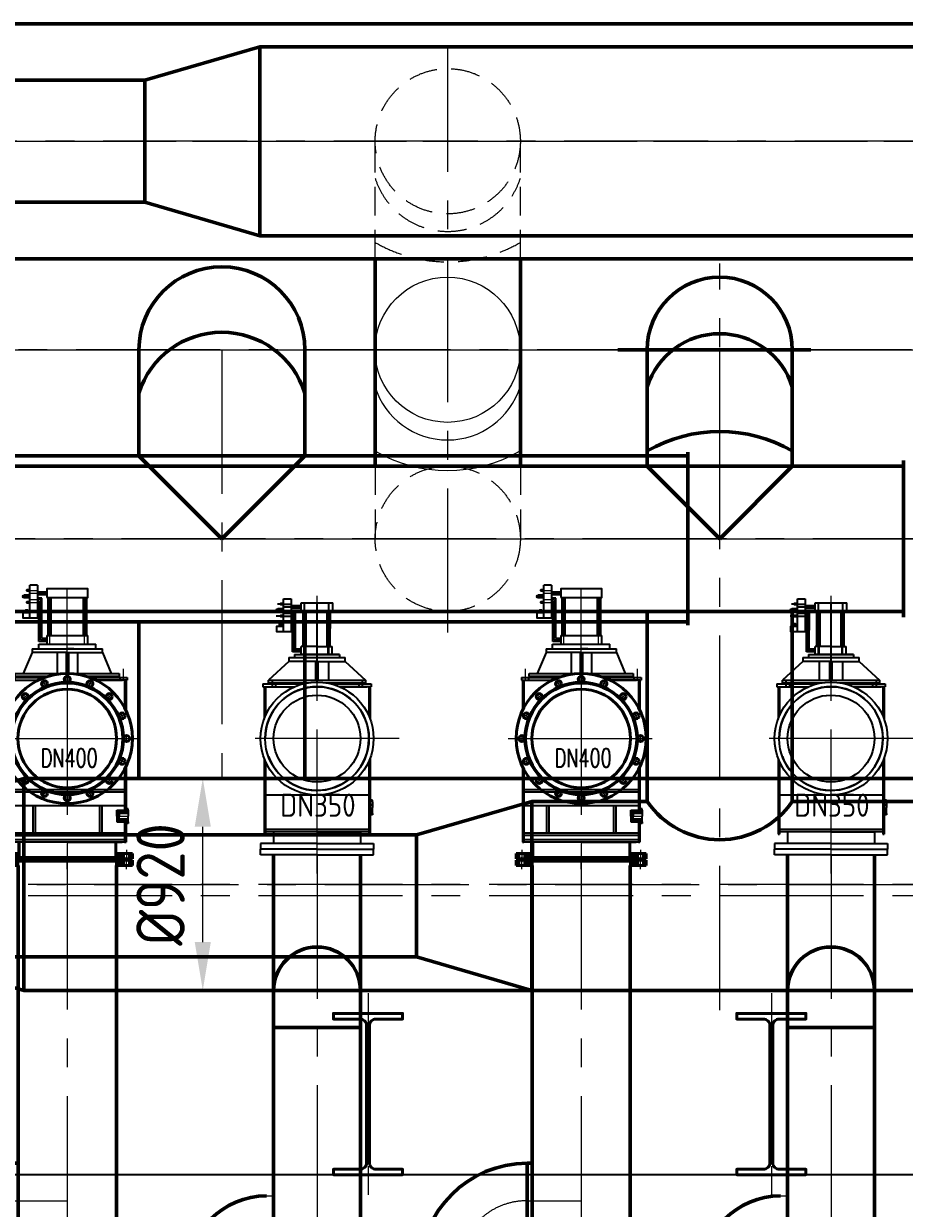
# Model space of a CAD drawing. Header units: millimetres. Extents: x 188205 to 604756, y -401673 to 15123.
# Drawn here: x 356042 to 359863, y -17266 to -12125 of the extents above; entities that cross this region are included whole.
import ezdxf

# ---------------------------------------------------------------- set-up
doc = ezdxf.new("R2010")
doc.units = ezdxf.units.MM
doc.header["$LTSCALE"] = 500
for name, pattern in [('CENTER', [2, 1.25, -0.25, 0.25, -0.25]), ('CONTINOUS', [0]), ('DASHED2', [0.375, 0.25, -0.125]), ('DASHEDX2', [38.1, 25.4, -12.7])]:
    doc.linetypes.add(name, pattern=pattern)
doc.layers.add('air', color=7, linetype='Continuous', lineweight=50, true_color=0x77bec0)
for name, color, linetype, lineweight in [('air-smoke', 5, 'Continuous', 50), ('gas', 2, 'Continuous', 50), ('gas-smoke', 6, 'Continuous', 50), ('POU', 4, 'Continuous', 20), ('SHI', 7, 'Continuous', 40), ('WEN', 3, 'Continuous', 20), ('XU', 6, 'DASHED2', 20), ('ZHONG', 1, 'CENTER', 20), ('中心线', 1, 'CENTER', 18), ('尺寸', 4, 'Continuous', 18), ('虚线', 3, 'DASHEDX2', 25)]:
    doc.layers.add(name, color=color, linetype=linetype, lineweight=lineweight)
doc.layers.add('dim', color=7, linetype='Continuous')
doc.styles.add('ACC', font='simplex.shx', dxfattribs={"width": 0.75, "bigfont": 'hztxt.shx'})
doc.styles.add('GB', font='gbenor.shx', dxfattribs={"bigfont": 'gbcbig.shx'})
doc.dimstyles.new('ISO-60', dxfattribs={"dimscale": 60, "dimtxt": 3.5, "dimasz": 3.5, "dimexe": 1.8, "dimexo": 1.25, "dimgap": 1.3, "dimtad": 1, "dimrnd": 1, "dimdsep": 46, "dimtxsty": 'GB', "dimcen": 0, "dimclrd": 3, "dimclre": 3, "dimclrt": 256, "dimadec": 0, "dimazin": 0, "dimtfac": 1, "dimtix": 1, "dimtmove": 0, "dimatfit": 3, "dimldrblk": 'DOTSMALL', "dimfxl": 0, "dimlwd": 20, "dimlwe": 20, "dimarcsym": 0})
pattern_1 = [(315, (-8383.129, 8656.28), (-2.245064, -2.245064), [])]
pattern_2 = [(45, (-8383.129, -9706.2963), (-2.245064, 2.245064), [])]

# ---------------------------------------------------------------- blocks, each defined once
blk = doc.blocks.new('dl')
at = {"layer": 'SHI'}
blk.add_lwpolyline([(168935.8, 74025.5), (169085.8, 74025.5), (169085.8, 74049.5), (168970.3, 74049.5, -0.414214), (168942.3, 74077.5), (168942.3, 74673.5, -0.414214), (168970.3, 74701.5), (169085.8, 74701.5), (169085.8, 74725.5), (168935.8, 74725.5), (168785.8, 74725.5), (168785.8, 74701.5), (168901.3, 74701.5, -0.414214), (168929.3, 74673.5), (168929.3, 74077.5, -0.414214), (168901.3, 74049.5), (168785.8, 74049.5), (168785.8, 74025.5)], format="xyb", close=True, dxfattribs=at)
at = {"layer": 'ZHONG'}
blk.add_line((168935.8, 74813), (168935.8, 73934.6), dxfattribs=at)
blk = doc.blocks.new('air-master-2')
blk.add_circle((1314.1, -905), 315)
for centre, radius, start, end in [((1314.1, -965.9), 330.4, 197.584, 342.416), ((1314.1, -798.6), 630, 240, 300)]:
    blk.add_arc(centre, radius, start, end)
at = {"layer": 'air'}
for p, q in [((0, 264.5), (500, 410)), ((500, 410), (6680, 410)), ((500, -410), (500, 410)), ((-5402.5, 264.5), (0, 264.5)), ((0, 0), (0, 264.5)), ((0, 0), (0, -264.5)), ((-5402.5, -264.5), (0, -264.5)), ((0, -264.5), (500, -410)), ((500, -410), (6680, -410)), ((1000, -1410), (1000, -510)), ((1630, -1410), (1630, -510)), ((3293, -2065), (3293, -1385)), ((-1797, -1410), (3293, -1410)), ((-1797, -2040), (3293, -2040))]:
    blk.add_line(p, q, dxfattribs=at)
at = {"layer": 'XU'}
for p, q in [((1000, -510), (1000, 0)), ((1630, -510), (1630, 0)), ((1000, -1410), (1000, -1725)), ((1630, -1410), (1630, -1725))]:
    blk.add_line(p, q, dxfattribs=at)
for centre in [(1315, 0), (1315, -1725)]:
    blk.add_circle(centre, 315, dxfattribs=at)
for centre, radius, start, end in [((1315, -60.9), 330.4, 197.584, 342.416), ((1315, 106.4), 630, 240, 300)]:
    blk.add_arc(centre, radius, start, end, dxfattribs=at)
at = {"layer": 'ZHONG'}
for p, q in [((1315, -2132.2), (1315, 409.5)), ((26445.3, 0), (-6515.5, 0)), ((9327.5, -905), (-6515.5, -905)), ((10524.6, -1725), (-6305.5, -1725))]:
    blk.add_line(p, q, dxfattribs=at)
blk = doc.blocks.new('air-waste-master-2')
at = {"layer": 'air-smoke'}
for p, q in [((6481.4, 820), (7318.9, 820)), ((6609, 315), (6609, 820)), ((7239, 315), (7239, 820)), ((7261.4, 820), (7310.8, 820)), ((2632, 315), (6609, 315)), ((6609, 315), (6924, 0)), ((6924, 0), (7239, 315)), ((7239, 315), (7722, 315)), ((7722, 340), (7722, -340)), ((2632, -315), (7722, -315)), ((6609, -1140), (6609, -315)), ((7239, -1140), (7239, -315)), ((5609, -1285.5), (6109, -1140)), ((6109, -1140), (6109, -1960)), ((6609, -1140), (6109, -1140)), ((12509, -1140), (7239, -1140)), ((5609, -1285.5), (436.9, -1285.5)), ((5609, -1285.5), (5609, -1814.5)), ((5609, -1814.5), (264.5, -1814.5)), ((5609, -1814.5), (6109, -1960)), ((12509, -1960), (6109, -1960))]:
    blk.add_line(p, q, dxfattribs=at)
for centre, radius, start, end in [((6924, 820), 315, 0, 180), ((6924, 559.4), 330.4, 17.588, 162.412), ((6924, -164.8), 630, 60, 120), ((6924, -923.7), 382.1, 214.4789, 325.5211)]:
    blk.add_arc(centre, radius, start, end, dxfattribs=at)
at = {"layer": 'ZHONG'}
for p, q in [((6924, 81.5), (6924, 1193.8)), ((-574.7, 820), (14388, 820)), ((6924, -2045), (6924, 820)), ((-1955.6, 0), (14808.7, 0)), ((-574.7, 0), (14388, 0)), ((41548, -1550), (0, -1550))]:
    blk.add_line(p, q, dxfattribs=at)
blk = doc.blocks.new('gas-master-2')
at = {"layer": 'gas'}
for p, q in [((-5330, 510), (1070, 510)), ((-5330, -510), (1070, -510)), ((-5335.5, -1365), (-170.5, -1365)), ((-170.5, -1350), (-170.5, -2100)), ((-5335.5, -2085), (-170.5, -2085))]:
    blk.add_line(p, q, dxfattribs=at)
at = {"layer": 'ZHONG'}
for p, q in [((-11320, 0), (18820.5, 0)), ((-11015.7, 0), (19922.4, 0)), ((-11320, -905), (4120.8, -905)), ((-11051.6, -1725), (6880, -1725))]:
    blk.add_line(p, q, dxfattribs=at)
blk = doc.blocks.new('gas-waste-master-2')
at = {"layer": 'gas-smoke'}
for p, q in [((7383.5, 820), (7383.5, 360)), ((8103.5, 820), (8103.5, 360)), ((4600, 360), (7383.5, 360)), ((7383.5, 360), (7743.5, 0)), ((8103.5, 360), (7743.5, 0)), ((8103.5, 360), (9765, 360)), ((9765, 375), (9765, -375)), ((4600, -360), (9765, -360)), ((7383.5, -360), (7383.5, -1040)), ((8103.5, -360), (8103.5, -1040)), ((6383.5, -1185), (6883.5, -1040)), ((6883.5, -1960), (6883.5, -1040)), ((13183.5, -1040), (6883.5, -1040)), ((6383.5, -1815), (6883.5, -1960)), ((13183.5, -1960), (6883.5, -1960))]:
    blk.add_line(p, q, dxfattribs=at)
for centre, radius, start, end in [((7743.5, 820), 360, 0, 180), ((7743.5, 518.3), 377.7, 17.588, 162.412)]:
    blk.add_arc(centre, radius, start, end, dxfattribs=at)
at = {"layer": 'ZHONG'}
for p, q in [((189.8, 820), (16044.4, 820)), ((7743.5, 820), (7743.5, -1040)), ((19.8, 0), (16703.2, 0)), ((189.8, -1500), (28756, -1500)), ((44527.5, -1500), (1380.5, -1500))]:
    blk.add_line(p, q, dxfattribs=at)
blk = doc.blocks.new('*D335')
at = {"layer": 'Defpoints', "color": 0}
for p in [(356801.1, -15400.5), (356819.2, -15400.5), (356801.1, -16320.5)]:
    blk.add_point(p, dxfattribs=at)
at = {"layer": 'WEN', "color": 3, "lineweight": 20}
for p, q in [((356876.1, -15400.5), (356927.2, -15400.5)), ((356819.2, -16110.5), (356819.2, -15610.5)), ((356876.1, -16320.5), (356927.2, -16320.5))]:
    blk.add_line(p, q, dxfattribs=at)
at = {"layer": 'WEN', "color": 3}
for points in [[(356784.2, -15610.5), (356854.2, -15610.5), (356819.2, -15400.5)], [(356784.2, -16110.5), (356854.2, -16110.5), (356819.2, -16320.5)]]:
    blk.add_solid(points, dxfattribs=at)
at = {"layer": 'WEN', "insert": (356636.2, -15860.5), "char_height": 210, "attachment_point": 5, "rotation": 90, "style": 'GB'}
blk.add_mtext('%%c920', dxfattribs=at)
blk = doc.blocks.new('_DotSmall')
at = {"color": 0, "linetype": 'ByBlock', "const_width": 0.5}
blk.add_lwpolyline([(-0.0625, 0, 1), (0.0625, 0, 1)], format="xyb", close=True, dxfattribs=at)
blk = doc.blocks.new('wf-3tf-dn400-c')
at = {"layer": 'POU'}
h = blk.add_hatch(dxfattribs=at)
h.set_pattern_fill('ANSI31', color=256, style=0)
h.set_pattern_definition(pattern_1)
h.paths.add_polyline_path([(-244.5, -499), (-214, -499), (-214, -525), (-241, -525), (-244, -522), (-244.5, -522)])
h.paths.add_polyline_path([(-270.5, -522), (-282.5, -522), (-282.5, -499), (-270.5, -499)])
h = blk.add_hatch(dxfattribs=at)
h.set_pattern_fill('ANSI31', color=256, style=0)
h.set_pattern_definition(pattern_1)
h.paths.add_polyline_path([(244.5, -522), (244, -522), (241, -525), (214, -525), (214, -499), (244.5, -499)])
h.paths.add_polyline_path([(270.5, -499), (282.5, -499), (282.5, -522), (270.5, -522)])
h = blk.add_hatch(dxfattribs=at)
h.set_pattern_fill('ANSI31', color=256, style=0)
h.set_pattern_definition(pattern_2)
h.paths.add_polyline_path([(-244.5, -551), (-214, -551), (-214, -525), (-241, -525), (-244, -528), (-244.5, -528)])
h.paths.add_polyline_path([(-270.5, -528), (-282.5, -528), (-282.5, -551), (-270.5, -551)])
h = blk.add_hatch(dxfattribs=at)
h.set_pattern_fill('ANSI31', color=256, style=0)
h.set_pattern_definition(pattern_2)
h.paths.add_polyline_path([(244.5, -528), (244, -528), (241, -525), (214, -525), (214, -551), (244.5, -551)])
h.paths.add_polyline_path([(270.5, -551), (282.5, -551), (282.5, -528), (270.5, -528)])
at = {"layer": '尺寸'}
h = blk.add_hatch(dxfattribs=at)
h.set_pattern_fill('LINE', color=256, angle=45, style=0)
h.set_pattern_definition([(45, (-124314.4302, -158400.693), (-2.24506403, 2.24506403), [])])
h.paths.add_polyline_path([(214.9, -311.4), (214.9, -328.9), (221.9, -328.9), (221.9, -322.9), (221.9, -321.9), (224.9, -321.9), (224.9, -322.9), (264.9, -322.9), (264.9, -311.4), (264.9, -304.4), (254.9, -304.4), (254.9, -311.4)])
h.paths.add_polyline_path([(254.9, -361.4), (254.9, -368.4), (264.9, -368.4), (264.9, -361.4), (264.9, -349.9), (224.9, -349.9), (224.9, -350.9), (221.9, -350.9), (221.9, -348.4), (221.9, -343.9), (214.9, -343.9), (214.9, -361.4)])
h = blk.add_hatch(color=256, dxfattribs=at)
h.paths.add_polyline_path([(224.9, -324.4), (221.9, -324.4), (221.9, -328.4), (224.9, -328.4)])
h.paths.add_polyline_path([(224.9, -344.4), (221.9, -344.4), (221.9, -348.4), (224.9, -348.4)])
for p, q in [((-161.9, 622.9), (-186.6, 622.9)), ((-161.9, 522.9), (-161.9, 664.9)), ((-128.9, 664.9), (-161.9, 664.9)), ((-128.9, 664.9), (-128.9, 522.9)), ((-128.9, 642.9), (-128.9, 522.9)), ((-128.9, 636.9), (-89, 636.9)), ((-128.9, 624.9), (-89, 624.9)), ((-161.9, 610.9), (-186.6, 610.9)), ((-110.7, 608.9), (-128.9, 608.9)), ((-122.7, 596.9), (-128.9, 596.9)), ((-122.7, 421.8), (-122.7, 596.9)), ((-110.7, 433.8), (-110.7, 608.9)), ((-84, 611.9), (-84, 446.8)), ((-80, 446.8), (-80, 611.9)), ((-70, 446.8), (-70, 611.9)), ((70, 447), (70, 612.1)), ((80, 447), (80, 612.1)), ((84, 612.1), (84, 447)), ((-128.9, 522.9), (-161.9, 522.9)), ((-89, 421.8), (-122.7, 421.8)), ((-89, 433.8), (-110.7, 433.8)), ((-89, 446.8), (-89, 408.8)), ((-89, 446.8), (89, 446.8)), ((89, 409), (89, 446.8)), ((-152.5, 374), (-191, 282)), ((-152.5, 389), (-152.5, 374)), ((-152.5, 389), (0, 389)), ((-152.5, 389), (-28.5, 389)), ((0, 374), (-152.5, 374)), ((-124, 409), (124, 409)), ((-124, 389), (-124, 409)), ((-89, 389), (89, 389)), ((-44, 372.9), (-44, 282)), ((-28.5, 389), (0, 389)), ((-5, 374), (-5, 282.5)), ((0, 389), (152.5, 389)), ((28.5, 389), (0, 389)), ((0, 374), (152.5, 374)), ((5, 374), (5, 282.5)), ((44, 372.9), (44, 282)), ((124, 389), (124, 409)), ((152.5, 374), (152.5, 389)), ((152.5, 374), (191, 282)), ((-259.8, 265), (-97.9, 265)), ((-259.8, 265), (-259.8, 253.1)), ((-257.5, 265.1), (-97.8, 265)), ((-228, 265.1), (-228, 253.1)), ((-226.2, 282), (-16.8, 282)), ((-226.2, 270), (-226.2, 282)), ((-226.2, 270), (-83.1, 270)), ((-226.2, 270), (-83.1, 270)), ((-226.2, 270), (-226.2, 265)), ((17, 282), (225.8, 282)), ((83.1, 270), (225.8, 270)), ((83.1, 270), (225.8, 270)), ((97.9, 265), (232.9, 265)), ((97.9, 265), (236.7, 265)), ((225.8, 282), (225.8, 270)), ((225.8, 270), (225.8, 265)), ((227.9, 265), (227.9, 253)), ((232.9, 265), (260.2, 265)), ((260.2, 265), (260.2, 253)), ((-259.8, 253.1), (-125.6, 253)), ((-257.5, 253.1), (-125.6, 253)), ((-255, 253.1), (-255, 121.6)), ((-249, 253.1), (-249, 133.4)), ((254.9, 253), (125.6, 253)), ((125.6, 253), (236.9, 253)), ((236.9, 253), (233.9, 253)), ((236.9, 253), (239.9, 253)), ((248.9, 253), (248.9, 133.7)), ((254.9, 253), (254.9, 121.9)), ((255.2, 253), (260.2, 253)), ((-255, -121.6), (-255, -449.9)), ((-249, -133.4), (-249, -449.9)), ((248.9, -133.7), (248.9, -311.4)), ((254.9, -121.9), (254.9, -304.4)), ((-249, -289.9), (248.9, -289.9)), ((-149.9, -290.1), (-149.9, -410)), ((-139.9, -290.1), (-139.9, -410)), ((140.2, -290.4), (139.9, -410.3)), ((150.2, -290.5), (149.9, -410.3)), ((264.9, -304.4), (254.9, -304.4)), ((254.9, -304.4), (254.9, -311.4)), ((264.9, -311.4), (264.9, -304.4)), ((214.9, -336.4), (214.9, -311.4)), ((214.9, -311.4), (254.9, -311.4)), ((214.9, -328.9), (221.9, -328.9)), ((214.9, -336.4), (214.9, -361.4)), ((214.9, -343.9), (221.9, -343.9)), ((221.9, -321.9), (224.9, -321.9)), ((221.9, -324.4), (221.9, -321.9)), ((221.9, -336.4), (221.9, -322.9)), ((224.9, -324.4), (221.9, -324.4)), ((221.9, -328.4), (224.9, -328.4)), ((221.9, -336.4), (221.9, -349.9)), ((221.9, -344.4), (224.9, -344.4)), ((221.9, -348.4), (221.9, -350.9)), ((224.9, -348.4), (221.9, -348.4)), ((221.9, -350.9), (224.9, -350.9)), ((224.9, -321.9), (224.9, -336.4)), ((224.9, -324.4), (264.9, -324.4)), ((224.9, -350.9), (224.9, -336.4)), ((224.9, -348.4), (264.9, -348.4)), ((264.9, -311.4), (264.9, -336.4)), ((264.9, -361.4), (264.9, -336.4)), ((254.9, -410), (-254.9, -410)), ((214.9, -361.4), (254.9, -361.4)), ((248.9, -361.4), (248.9, -449.9)), ((254.9, -368.4), (254.9, -361.4)), ((254.9, -368.4), (254.9, -449.9)), ((264.9, -368.4), (254.9, -368.4)), ((264.9, -361.4), (264.9, -368.4)), ((-255, -449.9), (-249, -449.9)), ((254.9, -420), (-254.9, -420)), ((248.9, -439.9), (-249, -439.9)), ((248.9, -449.9), (-249, -449.9)), ((0, -449.9), (-238.5, -449.9)), ((-212.4, -450), (-212.4, -515)), ((-207.9, -450), (-207.9, -515)), ((0, -449.9), (238.4, -449.9)), ((207.9, -450), (207.9, -515)), ((212.4, -450), (212.4, -515)), ((248.9, -449.9), (254.9, -449.9)), ((212.4, -515), (-212.4, -515)), ((212.4, -535), (-212.4, -535))]:
    blk.add_line(p, q)
for points in [[(-161.9, 646.4), (-175.8, 645.1), (-175.8, 640.9), (-161.9, 639.4)], [(-89, 611.9), (89, 612.1), (89, 650.1), (-89, 649.9)], [(-161.9, 594.4), (-175.8, 593.1), (-175.8, 588.9), (-161.9, 587.4)], [(-172.7, 546.5), (-179.7, 546.5), (-179.7, 559.1), (-172.7, 559.1)]]:
    blk.add_lwpolyline(points, close=True)
blk.add_lwpolyline([(-161.9, 522.9), (-190.6, 522.9), (-190.6, 546.5), (-161.9, 546.5)])
blk.add_circle((-186.6, 616.9), 6)
at = {"layer": 'SHI'}
for p, q in [((-282.5, -499), (-213, -499)), ((-282.5, -499), (-282.5, -522)), ((-270.5, -499), (-270.5, -522)), ((-244.5, -499), (-244.5, -522)), ((-214, -499), (-214, -525)), ((213, -499), (282.5, -499)), ((214, -499), (214, -525)), ((244.5, -499), (244.5, -522)), ((270.5, -499), (270.5, -522)), ((282.5, -499), (282.5, -522)), ((-282.5, -522), (-244, -522)), ((-282.5, -528), (-244, -528)), ((-282.5, -551), (-282.5, -528)), ((-282.5, -551), (-213, -551)), ((-270.5, -551), (-270.5, -528)), ((-244.5, -551), (-244.5, -528)), ((-241, -525), (-244, -522)), ((-241, -525), (-244, -528)), ((-241, -525), (241, -525)), ((-241, -525), (241, -525)), ((-214, -551), (-214, -525)), ((213, -551), (282.5, -551)), ((214, -551), (214, -525)), ((241, -525), (244, -522)), ((241, -525), (244, -528)), ((244, -522), (282.5, -522)), ((244, -528), (282.5, -528)), ((244.5, -551), (244.5, -528)), ((270.5, -551), (270.5, -528)), ((282.5, -551), (282.5, -528))]:
    blk.add_line(p, q, dxfattribs=at)
for centre, radius in [((0, 0), 282.5), ((0, 257.5), 13), ((0, 0), 244), ((0, 0), 241), ((0, 0), 214), ((-98.5, 237.9), 13), ((98.5, 237.9), 13), ((-182.1, 182.1), 13), ((182.1, 182.1), 13), ((-237.9, 98.5), 13), ((237.9, 98.5), 13), ((-257.5, 0), 13), ((257.5, 0), 13), ((-237.9, -98.5), 13), ((237.9, -98.5), 13), ((-182.1, -182.1), 13), ((182.1, -182.1), 13), ((-98.5, -237.9), 13), ((0, -257.5), 13), ((98.5, -237.9), 13)]:
    blk.add_circle(centre, radius, dxfattribs=at)
at = {"layer": 'ZHONG'}
for p, q in [((17.5, 257.5), (-17.5, 257.5)), ((0, 307.8), (0, -316.7)), ((-82.4, 244.6), (-114.7, 231.2)), ((-105.6, 255), (-91.2, 220.2)), ((114.7, 231.2), (82.3, 244.6)), ((105.6, 255), (91.2, 220.2)), ((-195.1, 195.1), (-168.5, 168.5)), ((-169.7, 194.4), (-194.5, 169.7)), ((195.1, 195.1), (168.5, 168.5)), ((194.4, 169.7), (169.7, 194.5)), ((-255, 105.6), (-220.2, 91.2)), ((-231.2, 114.7), (-244.6, 82.3)), ((255, 105.6), (220.2, 91.2)), ((244.6, 82.4), (231.2, 114.7)), ((-316.9, 0), (319.7, 0)), ((-257.5, 17.5), (-257.5, -17.5)), ((257.5, -17.5), (257.5, 17.5)), ((-255, -105.6), (-220.2, -91.2)), ((-244.6, -82.4), (-231.2, -114.7)), ((255, -105.6), (220.2, -91.2)), ((231.2, -114.7), (244.6, -82.3)), ((-195.1, -195.1), (-168.5, -168.5)), ((-194.4, -169.7), (-169.7, -194.5)), ((195.1, -195.1), (168.5, -168.5)), ((169.7, -194.4), (194.5, -169.7)), ((-114.7, -231.2), (-82.3, -244.6)), ((-105.6, -255), (-91.2, -220.2)), ((82.4, -244.6), (114.7, -231.2)), ((105.6, -255), (91.2, -220.2)), ((-17.5, -257.5), (17.5, -257.5)), ((-257.5, -483.4), (-257.5, -535.4)), ((0, -483.4), (0, -535.4)), ((257.5, -483.4), (257.5, -535.4)), ((-257.5, -566.6), (-257.5, -514.7)), ((0, -566.6), (0, -514.7)), ((257.5, -566.6), (257.5, -514.7))]:
    blk.add_line(p, q, dxfattribs=at)
at = {"layer": '中心线'}
for p, q in [((-161.9, 642.9), (-179.3, 642.9)), ((-161.9, 642.9), (-128.9, 642.9)), ((-161.9, 630.9), (-128.9, 630.9)), ((-128.9, 630.9), (-89, 630.9)), ((0, 409), (0, 650.1)), ((-161.9, 590.9), (-179.3, 590.9)), ((-161.9, 602.9), (-128.9, 602.9)), ((-161.9, 590.9), (-128.9, 590.9)), ((-116.7, 602.9), (-128.9, 602.9)), ((-116.7, 427.8), (-116.7, 602.9)), ((-75, 408.8), (-75, 611.9)), ((75, 409), (75, 612.1)), ((0, 275), (0, 528.1)), ((-89, 427.8), (-116.7, 427.8)), ((-243, 303.1), (-243, 253.1)), ((0, 294.6), (0, -721)), ((242.8, 303), (242.8, 253)), ((242.9, 303), (242.9, 253)), ((214.9, -336.4), (264.9, -336.4))]:
    blk.add_line(p, q, dxfattribs=at)
at = {"layer": '尺寸'}
for p, q in [((-194.2, 616.9), (-161.9, 616.9)), ((-161.9, 616.9), (-186.6, 616.9)), ((224.9, -322.9), (264.9, -322.9)), ((224.9, -349.9), (264.9, -349.9))]:
    blk.add_line(p, q, dxfattribs=at)
at = {"layer": '虚线'}
for p, q in [((248.9, -223), (-249, -223)), ((248.9, -233), (-249, -233))]:
    blk.add_line(p, q, dxfattribs=at)
at = {"layer": 'dim', "style": 'ACC', "width": 0.7}
blk.add_text('DN400', height=80, dxfattribs=at).set_placement((-115.1, -124.2))
blk = doc.blocks.new('蝶阀-DN300')
at = {"linetype": 'CONTINOUS'}
for p, q in [((-220, 226), (220, 226)), ((-220, 226), (-220, 178)), ((220, 226), (220, 178)), ((-220, 202), (220, 202)), ((-220, 178), (220, 178)), ((-162.5, 178), (-162.5, 48)), ((-162.5, 178), (162.5, 48)), ((162.5, 178), (162.5, 48)), ((-220, 48), (220, 48)), ((-220, 48), (-220, 0)), ((-220, 24), (220, 24)), ((-220, 0), (220, 0)), ((220, 48), (220, 0))]:
    blk.add_line(p, q, dxfattribs=at)
at = {"layer": '中心线', "ltscale": 0.1}
blk.add_line((0, 257.7), (0, -52.1), dxfattribs=at)
at = {"layer": '中心线', "ltscale": 0.04}
for p, q in [((-197.5, 239.3), (-197.5, 164.3)), ((197.5, 239.3), (197.5, 164.3)), ((-197.5, -13.3), (-197.5, 61.7)), ((197.5, -13.3), (197.5, 61.7))]:
    blk.add_line(p, q, dxfattribs=at)
blk = doc.blocks.new('波纹管-DN300')
at = {"linetype": 'CONTINOUS'}
for p, q in [((162.5, 227.6), (-162.5, 227.6)), ((-162.5, 227.6), (-162.5, 204.1)), ((162.5, 227.6), (162.5, 204.1)), ((-162.5, 23.5), (-162.5, 0)), ((162.5, 0), (-162.5, 0)), ((162.5, 23.5), (162.5, 0))]:
    blk.add_line(p, q, dxfattribs=at)
at = {"ltscale": 0.5}
for p, q in [((-166.1, 204.1), (0, 204.1)), ((-166.1, 168), (0, 168)), ((166.1, 204.1), (0, 204.1)), ((166.1, 168), (0, 168)), ((-166.1, 131.9), (0, 131.9)), ((166.1, 131.9), (0, 131.9)), ((-166.1, 95.7), (0, 95.7)), ((-166.1, 59.6), (0, 59.6)), ((166.1, 95.7), (0, 95.7)), ((166.1, 59.6), (0, 59.6)), ((-166.1, 23.5), (0, 23.5)), ((166.1, 23.5), (0, 23.5))]:
    blk.add_line(p, q, dxfattribs=at)
for centre, major_axis, start_param, end_param in [((-166.1, 186.1), (-0.4, 18.1), -0.023739, 3.117854), ((-166.1, 149.9), (-0.2, 18.1), 3.129948, 6.271541), ((166.1, 149.9), (-0.4, 18.1), -0.023739, 3.117854), ((166.1, 186.1), (-0.2, 18.1), 3.129948, 6.271541), ((-166.1, 113.8), (-0.4, 18.1), -0.023739, 3.117854), ((166.1, 113.8), (-0.2, 18.1), 3.129948, 6.271541), ((-166.1, 41.5), (-0.4, 18.1), -0.023739, 3.117854), ((-166.1, 77.7), (0.5, 18.1), 3.166909, 6.308502), ((166.1, 77.7), (0.6, 18.1), 0.034016, 3.175609), ((166.1, 41.5), (-0.2, 18.1), 3.129948, 6.271541)]:
    blk.add_ellipse(centre, major_axis=major_axis, ratio=1, start_param=start_param, end_param=end_param, dxfattribs=at)
at = {"layer": 'ZHONG', "linetype": 'CONTINOUS'}
blk.add_line((0, -30.7), (0, 254.2), dxfattribs=at)
blk = doc.blocks.new('gas-b2')
for p, q in [((857, 1454.2), (857, 574.6)), ((1283, 1454.2), (1283, 574.6)), ((857, 574.6), (857, -262.5)), ((1283, 574.6), (1283, -262.5)), ((835, 162.5), (835, -162.5)), ((835, 162.5), (857, 162.5)), ((835, -162.5), (857, -162.5)), ((372.5, -300), (372.5, -512.5)), ((372.5, -300), (697.5, -300)), ((697.5, -300), (697.5, -512.5)), ((1283, -262.5), (857, -262.5)), ((907.5, -412.5), (857, -262.5)), ((1232.5, -412.5), (1283, -262.5)), ((907.5, -412.5), (907.5, -512.5)), ((1232.5, -412.5), (907.5, -412.5)), ((1232.5, -412.5), (1232.5, -512.5)), ((907.5, -738.5), (907.5, -2334.7)), ((1232.5, -738.5), (1232.5, -2334.7))]:
    blk.add_line(p, q)
for radius in [462.5, 137.5]:
    blk.add_arc((835, -300), radius, 90, 180)
at = {"layer": 'ZHONG', "linetype": 'CENTER'}
for p, q in [((1070, 1454.2), (1070, -2562.3)), ((535, -300), (535, -1049.3))]:
    blk.add_line(p, q, dxfattribs=at)
at = {"layer": 'ZHONG'}
blk.add_line((835, 0), (1070, 0), dxfattribs=at)
blk.add_arc((835, -300), 300, 90, 180, dxfattribs=at)
for name, p in [('蝶阀-DN300', (535, -738.5)), ('波纹管-DN300', (1070, -2562.3))]:
    blk.add_blockref(name, p)
at = {"xscale": -1}
blk.add_blockref('蝶阀-DN300', (1070, -738.5), dxfattribs=at)
blk = doc.blocks.new('wf-3tf-dn350-b')
for p, q in [((-145.4, 583.6), (-171.2, 583.6)), ((-145.4, 463.6), (-145.4, 605.6)), ((-145.4, 605.6), (-112.4, 605.6)), ((-145.4, 583.6), (-112.4, 583.6)), ((-145.4, 571.6), (-112.4, 571.6)), ((-112.4, 605.6), (-112.4, 463.6)), ((-112.4, 583.6), (-112.4, 463.6)), ((-112.4, 577.6), (-69, 577.6)), ((-112.4, 571.6), (-69, 571.6)), ((-112.4, 565.6), (-69, 565.6)), ((-69, 554.1), (-69, 589.1)), ((-69, 589), (69, 589)), ((-69, 589), (69, 589)), ((-54.1, 365.1), (-54, 589)), ((0, 247), (0, 589)), ((50.4, 365), (50.5, 589)), ((69, 554), (69, 589)), ((-177.7, 557.6), (-145.4, 557.6)), ((-145.4, 531.6), (-177.7, 531.6)), ((-145.4, 563.6), (-170.1, 563.6)), ((-145.4, 557.6), (-170.1, 557.6)), ((-145.4, 551.6), (-170.1, 551.6)), ((-145.4, 543.6), (-112.4, 543.6)), ((-145.4, 531.6), (-112.4, 531.6)), ((-94.2, 549.5), (-112.4, 549.6)), ((-100.2, 543.6), (-112.4, 543.6)), ((-106.2, 537.6), (-112.4, 537.6)), ((-106.3, 376.6), (-106.2, 537.6)), ((-100.3, 382.6), (-100.2, 543.6)), ((-94.3, 388.5), (-94.2, 549.5)), ((-69, 554.1), (0, 554)), ((-61.1, 400.1), (-61, 554.1)), ((-47.1, 400), (-47, 554)), ((69, 554), (0, 554)), ((43.4, 400), (43.5, 554)), ((57.4, 400), (57.5, 554)), ((-112.4, 463.6), (-145.4, 463.6)), ((-69.1, 376.6), (-106.3, 376.6)), ((-69.1, 382.6), (-100.3, 382.6)), ((-98.1, 365.1), (97.9, 364.9)), ((-98.1, 365.1), (-98.1, 351.1)), ((-69.1, 388.6), (-94.3, 388.5)), ((-69.1, 365.1), (-69.1, 400.1)), ((-0.1, 400), (-69.1, 400.1)), ((97.9, 364.9), (-69.1, 365.1)), ((-0.1, 365), (-69.1, 365.1)), ((-69.1, 365), (-69.1, 365)), ((-51.6, 365), (-51.6, 400)), ((-22.9, 365), (19.6, 365)), ((-12.5, 365), (13.1, 365)), ((-0.1, 400), (65.4, 400)), ((19.6, 365), (28, 365)), ((47.9, 365), (47.9, 400)), ((65.4, 365), (65.4, 400)), ((97.9, 364.9), (97.9, 350.9)), ((-122.5, 335), (-210.7, 254)), ((-122.5, 351), (122.5, 351)), ((-122.5, 351), (0, 351)), ((-122.5, 351), (-122.5, 335)), ((0, 335), (-122.5, 335)), ((-49.8, 254), (-49.8, 335)), ((-5, 254), (-5, 335)), ((0, 335), (122.5, 335)), ((5, 254), (5, 335)), ((49.8, 335), (49.8, 254)), ((122.5, 335), (122.5, 351)), ((122.5, 335), (210.3, 254)), ((-234.8, 236.9), (-62.2, 237)), ((-234.8, 236.9), (-234.8, 225)), ((-234.8, 225), (-96.9, 225)), ((-230, 225), (-230, 84.4)), ((-224, 225), (-224, 99.2)), ((-210.7, 254), (0, 254)), ((-210.7, 242), (-210.7, 254)), ((-210.7, 242), (-62.2, 242)), ((-210.7, 242), (-210.7, 237)), ((-210.5, 242), (-38.2, 242)), ((-210.5, 242), (-210.5, 237)), ((-210.5, 237), (-62.2, 237)), ((-210.5, 225), (-96.9, 225)), ((-195.5, 249), (-195.5, 225)), ((-180.7, 237), (-180.7, 242)), ((-180.5, 237), (-180.5, 242)), ((-180.5, 237), (-180.5, 225)), ((0, 254), (210.3, 254)), ((38.2, 242), (210.3, 242)), ((62.3, 237), (210.5, 237)), ((62.5, 242), (210.3, 242)), ((62.5, 237), (214.3, 237)), ((230, 225), (97, 225)), ((97, 225), (214.5, 225)), ((180.5, 237), (180.5, 242)), ((180.5, 237), (180.5, 225)), ((195.5, 249), (195.5, 225)), ((195.5, 249), (195.5, 225)), ((210.3, 254), (210.3, 237)), ((210.5, 237), (235.3, 236.9)), ((214.5, 225), (211.5, 225)), ((214.5, 225), (217.5, 225)), ((224, 225), (224, 99.2)), ((230, 225), (230, 84.4)), ((230.3, 225), (235.3, 225)), ((235.3, 236.9), (235.3, 225)), ((-230, -84.4), (-230, -415)), ((-224, -99.2), (-224, -415)), ((224, -99.2), (224, -415)), ((230, -84.4), (230, -415)), ((224, -245), (-224, -245)), ((240, -267.5), (230, -267.5)), ((230, -267.5), (230, -299.5)), ((230, -286), (240, -286)), ((230, -287.5), (240, -287.5)), ((240, -274.5), (240, -267.5)), ((240, -274.5), (240, -299.5)), ((240, -324.5), (240, -299.5)), ((230, -311.5), (240, -311.5)), ((230, -313), (240, -313)), ((230, -331.5), (230, -324.5)), ((240, -331.5), (230, -331.5)), ((240, -324.5), (240, -331.5)), ((224, -395), (-224, -395)), ((224, -405), (-224, -405)), ((0, -405), (-188.5, -405)), ((-188.5, -405), (-188.5, -456.1)), ((0, -405), (188.5, -405)), ((188.5, -405), (188.5, -456.1)), ((0, -456.1), (-245, -456.1)), ((-245, -456.1), (-245, -480.1)), ((-230, -415), (-224, -415)), ((0, -456.1), (245, -456.1)), ((224, -415), (230, -415)), ((245, -456.1), (245, -480.1)), ((0, -480.1), (-245, -480.1)), ((0, -480.1), (-245, -480.1)), ((-245, -504.1), (-245, -480.1)), ((0, -504.1), (-245, -504.1)), ((0, -480.1), (245, -480.1)), ((0, -480.1), (245, -480.1)), ((0, -504.1), (245, -504.1)), ((245, -504.1), (245, -480.1))]:
    blk.add_line(p, q)
for points in [[(-145.4, 587.1), (-159.3, 585.8), (-159.3, 581.6), (-145.4, 580.1)], [(-145.4, 535.1), (-159.3, 533.8), (-159.3, 529.6), (-145.4, 528.1)], [(-156.3, 487.2), (-163.3, 487.2), (-163.3, 499.8), (-156.3, 499.8)]]:
    blk.add_lwpolyline(points, close=True)
blk.add_lwpolyline([(-145.4, 463.6), (-174.1, 463.6), (-174.1, 487.2), (-145.4, 487.2)])
for centre, radius in [((-170.1, 557.6), 6), ((0, 0), 245), ((0, 0), 225), ((0, 0), 188.5)]:
    blk.add_circle(centre, radius)
blk.add_arc((0, 0), 225, 200.1814, 180)
at = {"layer": 'ZHONG'}
for p, q in [((0, -586.1), (0, 619)), ((356, 0), (-311.2, 0))]:
    blk.add_line(p, q, dxfattribs=at)
at = {"insert": (-159.8, -239.3), "char_height": 100, "attachment_point": 1, "style": 'GB'}
blk.add_mtext_dynamic_manual_height_columns('DN350', width=343.773, gutter_width=12.5, heights=[0], dxfattribs=at)
blk = doc.blocks.new('蝶阀-DN250')
at = {"linetype": 'CONTINOUS'}
for p, q in [((-187.5, 213), (187.5, 213)), ((-187.5, 213), (-187.5, 165)), ((187.5, 213), (187.5, 165)), ((-187.5, 189), (187.5, 189)), ((-187.5, 165), (187.5, 165)), ((-136.5, 165), (-136.5, 48)), ((136.5, 48), (-136.5, 165)), ((136.5, 165), (136.5, 48)), ((-187.5, 48), (-187.5, 0)), ((-187.5, 48), (187.5, 48)), ((-187.5, 24), (187.5, 24)), ((-187.5, 0), (187.5, 0)), ((187.5, 48), (187.5, 0))]:
    blk.add_line(p, q, dxfattribs=at)
at = {"layer": '中心线', "ltscale": 0.04}
for p, q in [((-167.5, 221.2), (-167.5, 157.3)), ((167.5, 221.2), (167.5, 157.3)), ((-167.5, 56.2), (-167.5, -7.7)), ((167.5, 56.2), (167.5, -7.7))]:
    blk.add_line(p, q, dxfattribs=at)
at = {"layer": '中心线', "ltscale": 0.1}
blk.add_line((0, 239), (0, -27.2), dxfattribs=at)
blk = doc.blocks.new('蝶阀-DN220')
for p, q in [((-170, 94.5), (170, 94.5)), ((-170, 94.5), (-170, 82.5)), ((-170, 82.5), (170, 82.5)), ((-170, 70.5), (-170, 82.5)), ((-170, 70.5), (170, 70.5)), ((122.5, -70.5), (-122.5, 70.5)), ((-122.5, 70.5), (-122.5, -70.5)), ((122.5, -70.5), (122.5, 70.5)), ((170, 94.5), (170, 82.5)), ((170, 70.5), (170, 82.5)), ((-170, -70.5), (170, -70.5)), ((-170, -70.5), (-170, -82.5)), ((-170, -82.5), (170, -82.5)), ((-170, -94.5), (-170, -82.5)), ((-170, -94.5), (170, -94.5)), ((170, -70.5), (170, -82.5)), ((170, -94.5), (170, -82.5))]:
    blk.add_line(p, q)
at = {"layer": 'ZHONG'}
for p, q in [((0, -99.7), (0, 107.4)), ((-152.5, 99.7), (-152.5, 78.6)), ((-152.5, 65.3), (-152.5, 86.4)), ((152.5, 99.7), (152.5, 78.6)), ((152.5, 65.3), (152.5, 86.4)), ((-152.5, -65.3), (-152.5, -86.4)), ((-152.5, -99.7), (-152.5, -78.6)), ((152.5, -65.3), (152.5, -86.4)), ((152.5, -99.7), (152.5, -78.6))]:
    blk.add_line(p, q, dxfattribs=at)
blk = doc.blocks.new('波纹管-DN250')
at = {"ltscale": 0.5}
for p, q in [((-139.5, 171.5), (0, 171.5)), ((139.5, 171.5), (0, 171.5)), ((-139.5, 141.1), (0, 141.1)), ((-139.5, 110.8), (0, 110.8)), ((139.5, 141.1), (0, 141.1)), ((139.5, 110.8), (0, 110.8)), ((-139.5, 80.4), (0, 80.4)), ((139.5, 80.4), (0, 80.4)), ((-139.5, 50.1), (0, 50.1)), ((-139.5, 19.7), (0, 19.7)), ((139.5, 50.1), (0, 50.1)), ((139.5, 19.7), (0, 19.7))]:
    blk.add_line(p, q, dxfattribs=at)
at = {"linetype": 'CONTINOUS'}
for p, q in [((136.5, 191.2), (-136.5, 191.2)), ((-136.5, 191.2), (-136.5, 171.5)), ((136.5, 191.2), (136.5, 171.5)), ((-136.5, 19.7), (-136.5, 0)), ((136.5, 0), (-136.5, 0)), ((136.5, 19.7), (136.5, 0))]:
    blk.add_line(p, q, dxfattribs=at)
at = {"ltscale": 0.5}
for centre, major_axis, start_param, end_param in [((-139.5, 156.3), (-0.4, 15.2), -0.023739, 3.117854), ((139.5, 156.3), (-0.2, 15.2), 3.129948, 6.271541), ((-139.5, 95.6), (-0.4, 15.2), -0.023739, 3.117854), ((-139.5, 125.9), (-0.2, 15.2), 3.129948, 6.271541), ((139.5, 125.9), (-0.4, 15.2), -0.023739, 3.117854), ((139.5, 95.6), (-0.2, 15.2), 3.129948, 6.271541), ((-139.5, 65.2), (0.4, 15.2), 3.166909, 6.308502), ((139.5, 65.2), (0.5, 15.2), 0.034016, 3.175609), ((-139.5, 34.9), (-0.4, 15.2), -0.023739, 3.117854), ((139.5, 34.9), (-0.2, 15.2), 3.129948, 6.271541)]:
    blk.add_ellipse(centre, major_axis=major_axis, ratio=1, start_param=start_param, end_param=end_param, dxfattribs=at)
at = {"layer": 'ZHONG', "linetype": 'CONTINOUS'}
blk.add_line((0, -25.8), (0, 220.3), dxfattribs=at)
blk = doc.blocks.new('air-b2')
for p, q in [((689.5, 0), (689.5, -1149.8)), ((1066.5, 0), (1066.5, -1149.8)), ((689.5, -750), (1066.5, -750)), ((689.5, -750), (689.5, -1824.9)), ((1066.5, -750), (1066.5, -1824.9)), ((659, -1724.9), (689.5, -1724.9)), ((316.5, -1822.4), (316.5, -2086.5)), ((561.5, -1822.4), (316.5, -1822.4)), ((561.5, -1822.4), (561.5, -2086.5)), ((1066.5, -1824.9), (689.5, -1824.9)), ((741.5, -1974.9), (689.5, -1824.9)), ((1014.5, -1974.9), (1066.5, -1824.9)), ((741.5, -1974.9), (741.5, -2074.9)), ((1014.5, -1974.9), (741.5, -1974.9)), ((1014.5, -1974.9), (1014.5, -2074.9)), ((741.5, -2287.9), (741.5, -3922)), ((1014.5, -2287.9), (1014.5, -3922))]:
    blk.add_line(p, q)
for centre, radius, start in [((878, -588.5), 188.5, 0), ((659, -1822.4), 342.5, 90), ((659, -1822.4), 97.5, 90)]:
    blk.add_arc(centre, radius, start, 180)
at = {"layer": 'WEN'}
blk.add_line((659, -1479.9), (689.5, -1479.9), dxfattribs=at)
at = {"layer": 'ZHONG'}
for p, q in [((878, 0), (878, -4113.2)), ((659, -1602.4), (878, -1602.4)), ((439, -1822.4), (439, -2275.5))]:
    blk.add_line(p, q, dxfattribs=at)
blk.add_arc((659, -1822.4), 220, 90, 180, dxfattribs=at)
for name, p in [('蝶阀-DN250', (878, -2287.9)), ('波纹管-DN250', (878, -4113.2))]:
    blk.add_blockref(name, p)
at = {"layer": 'WEN', "xscale": -1}
blk.add_blockref('蝶阀-DN220', (439, -2181), dxfattribs=at)

msp = doc.modelspace()

# ---------------------------------------------------------------- linework, layer by layer
at = {"linetype": 'Continuous'}
msp.add_line((368667.215, -17120.474), (346602.215, -17120.474), dxfattribs=at)

# ---------------------------------------------------------------- block references
for name, p in [('wf-3tf-dn400-c', (356231.212, -15227.474)), ('wf-3tf-dn400-c', (358461.212, -15227.474)), ('wf-3tf-dn350-b', (357315.208, -15227.474)), ('wf-3tf-dn350-b', (359545.208, -15227.474))]:
    msp.add_blockref(name, p)
at = {"xscale": -1}
for p in [(526471.981, -91145.94), (528221.981, -91145.94)]:
    msp.add_blockref('dl', p, dxfattribs=at)
at = {"layer": 'air'}
for p in [(356437.212, -15731.999), (358667.212, -15731.999)]:
    msp.add_blockref('air-b2', p, dxfattribs=at)
at = {"layer": 'gas'}
for p in [(355161.212, -17233.035), (357391.212, -17233.035)]:
    msp.add_blockref('gas-b2', p, dxfattribs=at)
at = {"layer": 'WEN'}
for name, p in [('air-master-2', (356567.216, -12635.474)), ('gas-master-2', (359094.204, -12635.474)), ('air-waste-master-2', (352138.216, -14360.474)), ('gas-waste-master-2', (349158.714, -14360.474))]:
    msp.add_blockref(name, p, dxfattribs=at)

# ---------------------------------------------------------------- dimensions: what is measured, and where the dimension line sits
dim = msp.add_linear_dim(base=(356819.212, -15400.474), p1=(356801.111, -16320.474), p2=(356801.111, -15400.474), angle=90, dimstyle='ISO-60', override={"dimpost": '%%c<>'}, dxfattribs=at)
dim.commit()
dim.dimension.update_dxf_attribs({"geometry": '*D335', "text_midpoint": (356636.212, -15860.474)})

doc.saveas('drawing.dxf')
